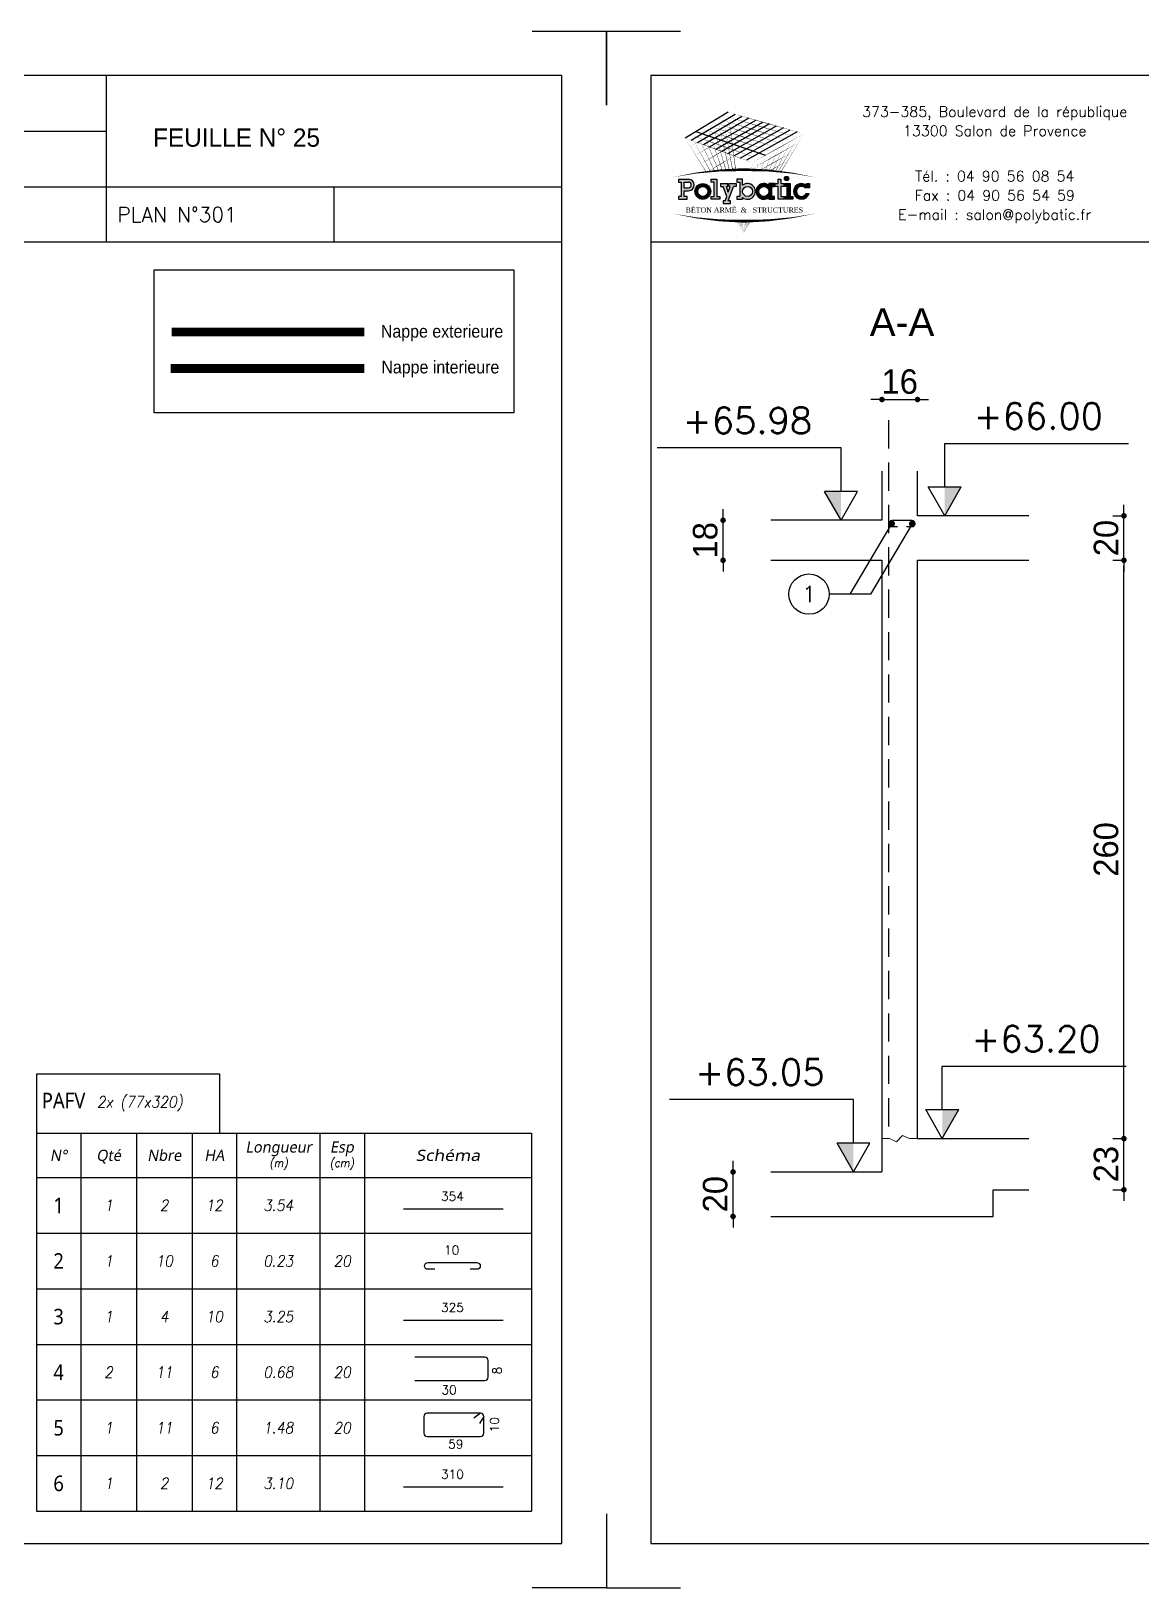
# Model space of a CAD drawing. Header units: metres. Extents: x -5618 to 118954, y -306 to 4637.
# Drawn here: x 17886 to 18385, y 894 to 1594 of the extents above; entities that cross this region are included whole.
import ezdxf
from ezdxf.enums import TextEntityAlignment as Align

# ---------------------------------------------------------------- set-up
doc = ezdxf.new("R2010")
doc.units = ezdxf.units.M
doc.linetypes.add('CACHE', pattern=[9.525, 6.35, -3.175])
doc.linetypes.add('CACHEX2', pattern=[19.05, 12.7, -6.35])
for name, color, linetype in [('COTATION', 1, 'Continuous'), ('GO-CARTOUCHE', 7, 'Continuous'), ('GO-FER-HA', 140, 'Continuous'), ('GO-TEXTE', 9, 'Continuous'), ('GO-TEXTE-FER', 3, 'Continuous'), ('K_ENT_M_Building_V.76', 7, 'Continuous'), ('STR_COTATION', 1, 'Continuous'), ('STR_TS', 22, 'Continuous'), ('STR_VOI-POT', 6, 'Continuous')]:
    doc.layers.add(name, color=color, linetype=linetype)
doc.layers.add('Kofragna_forma', color=7, linetype='Continuous', lineweight=70)
doc.styles.add('GrDimensions', font='simplex.shx')
doc.styles.add('POLYBATIC', font='TIMES.TTF')
doc.styles.add('schéma', font='simplex.shx')
doc.styles.add('Tableau', font='romans.shx', dxfattribs={"width": 0.9, "oblique": 10})
doc.styles.add('Tableau2', font='trebuc.TTF', dxfattribs={"width": 0.9, "oblique": 10})
doc.styles.add('TEXTE', font='romans.shx')
doc.styles.add('TEXTEBA', font='ARIAL.TTF')
doc.dimstyles.new('COUPE-20', dxfattribs={"dimscale": 0.5, "dimtxt": 22, "dimasz": 5, "dimexe": 0.05, "dimexo": 0, "dimgap": 5, "dimtad": 1, "dimdec": 0, "dimdsep": 46, "dimtxsty": 'Standard', "dimblk1": 'DOT', "dimblk2": 'DOT', "dimsah": 1, "dimcen": 0, "dimdle": 150, "dimclrd": 1, "dimclre": 1, "dimclrt": 7, "dimadec": 0, "dimazin": 0, "dimtfac": 1, "dimtdec": 0, "dimtix": 1, "dimtmove": 2, "dimatfit": 3, "dimldrblk": 'DOT', "dimfxl": 0, "dimtvp": 1, "dimtolj": 1, "dimtzin": 0, "dimarcsym": 0})

# ---------------------------------------------------------------- blocks, each defined once
blk = doc.blocks.new('Barre libre')
at = {"layer": 'GO-TEXTE-FER'}
for p, q in [((0, 0), (0, -1)), ((0, 0), (8.9, 0)), ((0.8, 0), (0.8, -1)), ((1.8, 0), (1.8, -1)), ((2.8, 0), (2.8, -1)), ((3.6, 0), (3.6, -1)), ((5.1, 0), (5.1, -1)), ((5.9, 0), (5.9, -1)), ((8.9, 0), (8.9, -1)), ((0, -1), (8.9, -1))]:
    blk.add_line(p, q, dxfattribs=at)
at = {"layer": 'GO-TEXTE-FER', "color": 1}
blk.add_line((6.603, -0.563), (8.394, -0.563), dxfattribs=at)
at = {"layer": 'GO-TEXTE-FER', "color": 1, "style": 'Tableau'}
blk.add_attdef('Longueur', text='', height=0.16, dxfattribs=at).set_placement((7.481, -0.336), align=Align.MIDDLE_CENTER)
at = {"layer": 'GO-TEXTE-FER', "style": 'Tableau2', "width": 0.9}
blk.add_attdef('NUMERO', text='', height=0.28, dxfattribs=at).set_placement((0.4, -0.5), align=Align.MIDDLE_CENTER)
at = {"layer": 'GO-TEXTE-FER', "style": 'Tableau', "oblique": 10, "width": 0.9}
for tag, p in [('QUANTITE', (1.3, -0.5)), ('NOMBRE', (2.3, -0.5)), ('NUANCE', (3.2, -0.5)), ('LONGUEUR', (4.35, -0.5)), ('ESPACEMENTS', (5.5, -0.5))]:
    blk.add_attdef(tag, text='', height=0.2, dxfattribs=at).set_placement(p, align=Align.MIDDLE_CENTER)
blk = doc.blocks.new('U')
at = {"layer": 'GO-TEXTE-FER'}
for p, q in [((0, 0), (0, -1)), ((0, 0), (8.9, 0)), ((0.8, 0), (0.8, -1)), ((1.8, 0), (1.8, -1)), ((2.8, 0), (2.8, -1)), ((3.6, 0), (3.6, -1)), ((5.1, 0), (5.1, -1)), ((5.9, 0), (5.9, -1)), ((8.9, 0), (8.9, -1)), ((0, -1), (8.9, -1))]:
    blk.add_line(p, q, dxfattribs=at)
at = {"layer": 'GO-TEXTE-FER', "color": 1}
blk.add_lwpolyline([(6.803, -0.65), (8.063, -0.65, 0.414214), (8.123, -0.59), (8.123, -0.29, 0.414214), (8.063, -0.23), (6.803, -0.23)], format="xyb", dxfattribs=at)
at = {"layer": 'GO-TEXTE-FER', "color": 1, "style": 'Tableau'}
blk.add_attdef('Largeur', text='', height=0.16, rotation=90, dxfattribs=at).set_placement((8.284, -0.472), align=Align.MIDDLE_CENTER)
at = {"layer": 'GO-TEXTE-FER', "style": 'Tableau2', "width": 0.9}
blk.add_attdef('NUMERO', text='', height=0.28, dxfattribs=at).set_placement((0.4, -0.5), align=Align.MIDDLE_CENTER)
at = {"layer": 'GO-TEXTE-FER', "style": 'Tableau', "oblique": 10, "width": 0.9}
for tag, p in [('QUANTITE', (1.3, -0.5)), ('NOMBRE', (2.3, -0.5)), ('NUANCE', (3.2, -0.5)), ('LONGUEUR', (4.35, -0.5)), ('ESPACEMENTS', (5.5, -0.5))]:
    blk.add_attdef(tag, text='', height=0.2, dxfattribs=at).set_placement(p, align=Align.MIDDLE_CENTER)
at = {"layer": 'GO-TEXTE-FER', "color": 1, "style": 'Tableau'}
blk.add_attdef('Longueur', text='', height=0.16, dxfattribs=at).set_placement((7.422, -0.819), align=Align.MIDDLE_CENTER)
blk = doc.blocks.new('Désignation')
at = {"layer": 'GO-TEXTE-FER'}
for p, q in [((0, 0.8), (8.9, 0.8)), ((0, 0.8), (0, 0)), ((0.8, 0.8), (0.8, 0)), ((1.8, 0.8), (1.8, 0)), ((2.8, 0.8), (2.8, 0)), ((3.6, 0.8), (3.6, 0)), ((5.1, 0.8), (5.1, 0)), ((5.9, 0.8), (5.9, 0)), ((8.9, 0.8), (8.9, 0)), ((0, 0), (8.9, 0))]:
    blk.add_line(p, q, dxfattribs=at)
at = {"layer": 'GO-TEXTE-FER', "style": 'Tableau2', "oblique": 10}
for s, p in [('Longueur', (4.356, 0.55)), ('Esp', (5.494, 0.55)), ('N°', (0.4, 0.4)), ('Qté', (1.3, 0.4)), ('Nbre', (2.3, 0.4)), ('HA', (3.2, 0.4))]:
    blk.add_text(s, height=0.2, dxfattribs=at).set_placement(p, align=Align.MIDDLE_CENTER)
at = {"layer": 'GO-TEXTE-FER', "color": 7, "style": 'Tableau', "oblique": 10, "width": 0.9}
for s, p in [('(m)', (4.356, 0.265)), ('(cm)', (5.494, 0.265))]:
    blk.add_text(s, height=0.15, dxfattribs=at).set_placement(p, align=Align.MIDDLE_CENTER)
at = {"layer": 'GO-TEXTE-FER', "style": 'Tableau2', "oblique": 10, "width": 1.2}
blk.add_text('Schéma', height=0.2, dxfattribs=at).set_placement((7.4, 0.4), align=Align.MIDDLE_CENTER)
blk = doc.blocks.new('Cadre')
at = {"layer": 'GO-TEXTE-FER'}
for p, q in [((0, 0), (0, -1)), ((0, 0), (8.9, 0)), ((0.8, 0), (0.8, -1)), ((1.8, 0), (1.8, -1)), ((2.8, 0), (2.8, -1)), ((3.6, 0), (3.6, -1)), ((5.1, 0), (5.1, -1)), ((5.9, 0), (5.9, -1)), ((8.9, 0), (8.9, -1)), ((0, -1), (8.9, -1))]:
    blk.add_line(p, q, dxfattribs=at)
at = {"layer": 'GO-TEXTE-FER', "color": 1}
for p, q in [((7.987, -0.237), (7.868, -0.328)), ((8.047, -0.297), (7.965, -0.422))]:
    blk.add_line(p, q, dxfattribs=at)
blk.add_lwpolyline([(6.967, -0.297), (6.967, -0.597, 0.414214), (7.027, -0.657), (7.987, -0.657, 0.414214), (8.047, -0.597), (8.047, -0.297, 0.414214), (7.987, -0.237), (7.027, -0.237, 0.414214)], format="xyb", close=True, dxfattribs=at)
at = {"layer": 'GO-TEXTE-FER', "color": 1, "style": 'Tableau'}
blk.add_attdef('Largeur', text='', height=0.16, rotation=90, dxfattribs=at).set_placement((8.237, -0.445), align=Align.MIDDLE_CENTER)
at = {"layer": 'GO-TEXTE-FER', "style": 'Tableau2', "width": 0.9}
blk.add_attdef('NUMERO', text='', height=0.28, dxfattribs=at).set_placement((0.4, -0.5), align=Align.MIDDLE_CENTER)
at = {"layer": 'GO-TEXTE-FER', "style": 'Tableau', "oblique": 10, "width": 0.9}
for tag, p in [('QUANTITE', (1.3, -0.5)), ('NOMBRE', (2.3, -0.5)), ('NUANCE', (3.2, -0.5)), ('LONGUEUR', (4.35, -0.5)), ('ESPACEMENTS', (5.5, -0.5))]:
    blk.add_attdef(tag, text='', height=0.2, dxfattribs=at).set_placement(p, align=Align.MIDDLE_CENTER)
at = {"layer": 'GO-TEXTE-FER', "color": 1, "style": 'Tableau'}
blk.add_attdef('Longueur', text='', height=0.16, dxfattribs=at).set_placement((7.542, -0.794), align=Align.MIDDLE_CENTER)
blk = doc.blocks.new('Epingle')
at = {"layer": 'GO-TEXTE-FER'}
for p, q in [((0, 0), (0, -1)), ((0, 0), (8.9, 0)), ((0.8, 0), (0.8, -1)), ((1.8, 0), (1.8, -1)), ((2.8, 0), (2.8, -1)), ((3.6, 0), (3.6, -1)), ((5.1, 0), (5.1, -1)), ((5.9, 0), (5.9, -1)), ((8.9, 0), (8.9, -1)), ((0, -1), (8.9, -1))]:
    blk.add_line(p, q, dxfattribs=at)
at = {"layer": 'GO-TEXTE-FER', "color": 1}
blk.add_lwpolyline([(7.162, -0.65), (7.042, -0.65, -1), (7.042, -0.53), (7.922, -0.53, -1), (7.922, -0.65), (7.802, -0.65)], format="xyb", dxfattribs=at)
at = {"layer": 'GO-TEXTE-FER', "color": 1, "style": 'Tableau'}
blk.add_attdef('Longueur', text='', height=0.16, dxfattribs=at).set_placement((7.469, -0.303), align=Align.MIDDLE_CENTER)
at = {"layer": 'GO-TEXTE-FER', "style": 'Tableau2', "width": 0.9}
blk.add_attdef('NUMERO', text='', height=0.28, dxfattribs=at).set_placement((0.4, -0.5), align=Align.MIDDLE_CENTER)
at = {"layer": 'GO-TEXTE-FER', "style": 'Tableau', "oblique": 10, "width": 0.9}
for tag, p in [('QUANTITE', (1.3, -0.5)), ('NOMBRE', (2.3, -0.5)), ('NUANCE', (3.2, -0.5)), ('LONGUEUR', (4.35, -0.5)), ('ESPACEMENTS', (5.5, -0.5))]:
    blk.add_attdef(tag, text='', height=0.2, dxfattribs=at).set_placement(p, align=Align.MIDDLE_CENTER)
blk = doc.blocks.new('A$C492E529B')
h = blk.add_hatch(color=256)
h.paths.add_polyline_path([(-1.983, 0.1), (-2.083, 0.1), (-2.083, 0.3), (-1.933, 0.3, 1), (-1.933, 0.7), (-2.283, 0.7), (-2.283, 0.6), (-2.183, 0.6), (-2.183, 0.1), (-2.283, 0.1), (-2.283, 0), (-1.983, 0)])
h.paths.add_polyline_path([(-2.083, 0.4), (-2.083, 0.6), (-1.933, 0.6, -1), (-1.933, 0.4)], flags=16)
h = blk.add_hatch(color=256)
h.paths.add_polyline_path([(-1.158, 0.275, 1), (-1.708, 0.275, 1)])
h.paths.add_polyline_path([(-1.608, 0.275, -1), (-1.258, 0.275, -1)], flags=16)
for color, points in [(256, [(-0.938, 0.7), (-1.138, 0.7), (-1.138, 0.6), (-1.038, 0.6), (-1.038, 0.1), (-1.138, 0.1), (-1.138, 0), (-0.838, 0), (-0.838, 0.1), (-0.938, 0.1)]), (256, [(-0.367, 0.45), (-0.268, 0.45), (-0.268, 0.55), (-0.523, 0.55), (-0.523, 0.45), (-0.473, 0.45), (-0.543, 0.253), (-0.612, 0.45), (-0.562, 0.45), (-0.562, 0.55), (-0.818, 0.55), (-0.818, 0.45), (-0.718, 0.45), (-0.595, 0.101), (-0.648, -0.05), (-0.718, -0.05), (-0.718, -0.15), (-0.468, -0.15), (-0.468, -0.05), (-0.543, -0.05)]), (256, [(1.393, 0.55), (1.292, 0.55), (1.292, 0.7), (1.193, 0.7), (1.193, 0.55), (1.093, 0.55), (1.093, 0.45), (1.193, 0.45), (1.193, 0), (1.393, 0), (1.393, 0.1), (1.292, 0.1), (1.292, 0.45), (1.393, 0.45)]), (140, [(1.413, 0.725, 1), (1.563, 0.725, 1)]), (256, [(1.613, 0.55), (1.413, 0.55), (1.413, 0.45), (1.513, 0.45), (1.513, 0.1), (1.413, 0.1), (1.413, 0), (1.712, 0), (1.712, 0.1), (1.613, 0.1)]), (256, [(2.13, 0.4), (2.283, 0.4), (2.283, 0.55), (2.183, 0.55), (2.183, 0.487, 3.359496), (2.272, 0.2), (2.166, 0.2, -3.125802)])]:
    blk.add_hatch(color=color).paths.add_polyline_path(points)
h = blk.add_hatch(color=256)
h.paths.add_polyline_path([(-0.047, 0.487), (-0.047, 0.7), (-0.248, 0.7), (-0.248, 0.6), (-0.147, 0.6), (-0.147, 0.1), (-0.248, 0.1), (-0.248, 0), (-0.047, 0), (-0.047, 0.063, 2.12132)])
h.paths.add_polyline_path([(-0.047, 0.275, -1), (0.303, 0.275, -1)], flags=16)
h = blk.add_hatch(color=256)
h.paths.add_polyline_path([(1.073, 0.1), (0.973, 0.1), (0.973, 0.45), (1.073, 0.45), (1.073, 0.55), (0.873, 0.55), (0.873, 0.487, 2.12132), (0.873, 0.063), (0.873, 0), (1.073, 0)])
h.paths.add_polyline_path([(0.523, 0.275, -1), (0.873, 0.275, -1)], flags=16)
for p, q in [((0.873, 0.55), (0.873, 0.487)), ((1.073, 0.55), (0.873, 0.55)), ((1.073, 0.45), (1.073, 0.55)), ((-0.595, 0.101), (-0.718, 0.45)), ((-0.648, -0.05), (-0.595, 0.101)), ((-0.543, 0.253), (-0.612, 0.45)), ((-0.543, -0.05), (-0.367, 0.45)), ((-0.543, 0.253), (-0.473, 0.45)), ((0.873, 0.063), (0.873, 0)), ((0.973, 0.1), (0.973, 0.45)), ((0.973, 0.45), (1.073, 0.45)), ((1.073, 0.1), (0.973, 0.1)), ((1.073, 0), (1.073, 0.1)), ((2.166, 0.2), (2.272, 0.2)), ((0.873, 0), (1.073, 0))]:
    blk.add_line(p, q)
for points in [[(-2.283, 0.7), (-1.933, 0.7)], [(-2.283, 0.7), (-2.283, 0.6), (-2.183, 0.6), (-2.183, 0.1), (-2.283, 0.1), (-2.283, 0), (-1.983, 0), (-1.983, 0.1), (-2.083, 0.1), (-2.083, 0.3), (-1.933, 0.3)], [(-2.083, 0.4), (-2.083, 0.6), (-1.933, 0.6)], [(-1.138, 0.7), (-0.938, 0.7), (-0.938, 0.1), (-0.838, 0.1), (-0.838, 0), (-1.138, 0), (-1.138, 0.1), (-1.038, 0.1), (-1.038, 0.6), (-1.138, 0.6), (-1.138, 0.7)], [(-0.818, 0.55), (-0.562, 0.55)], [(-0.818, 0.55), (-0.818, 0.45), (-0.718, 0.45)], [(-0.612, 0.45), (-0.562, 0.45), (-0.562, 0.55)], [(-0.523, 0.55), (-0.268, 0.55), (-0.268, 0.45), (-0.367, 0.45)], [(-0.473, 0.45), (-0.523, 0.45), (-0.523, 0.55)], [(-0.248, 0.7), (-0.248, 0.6), (-0.147, 0.6), (-0.147, 0.1), (-0.248, 0.1), (-0.248, 0), (-0.047, 0), (-0.047, 0.063)], [(-0.047, 0.487), (-0.047, 0.7), (-0.248, 0.7)], [(1.093, 0.55), (1.193, 0.55), (1.193, 0.7), (1.292, 0.7), (1.292, 0.55), (1.393, 0.55), (1.393, 0.45), (1.292, 0.45), (1.292, 0.1), (1.393, 0.1), (1.393, 0), (1.193, 0), (1.193, 0.45), (1.093, 0.45)], [(1.093, 0.45), (1.093, 0.55)], [(1.413, 0.45), (1.413, 0.55), (1.613, 0.55), (1.613, 0.1), (1.712, 0.1), (1.712, 0), (1.413, 0), (1.413, 0.1), (1.513, 0.1), (1.513, 0.45), (1.413, 0.45)], [(2.183, 0.487), (2.183, 0.55), (2.283, 0.55), (2.283, 0.4), (2.13, 0.4)], [(-2.083, 0.4), (-1.933, 0.4)], [(-0.648, -0.05), (-0.718, -0.05), (-0.718, -0.15), (-0.468, -0.15), (-0.468, -0.05), (-0.543, -0.05)]]:
    blk.add_lwpolyline(points)
for centre, radius in [((-1.433, 0.275), 0.275), ((-1.433, 0.275), 0.175), ((0.128, 0.275), 0.175), ((0.698, 0.275), 0.175)]:
    blk.add_circle(centre, radius)
at = {"color": 140}
blk.add_circle((1.488, 0.725), 0.075, dxfattribs=at)
for centre, radius, start, end in [((-1.933, 0.5), 0.2, 270, 90), ((-1.933, 0.5), 0.1, 270, 90), ((0.128, 0.275), 0.275, 230.4788, 129.5212), ((0.698, 0.275), 0.275, 50.4788, 309.5212), ((2.008, 0.275), 0.275, 50.4788, 344.1734), ((2.008, 0.275), 0.175, 45.5847, 334.6231)]:
    blk.add_arc(centre, radius, start, end)
blk = doc.blocks.new('POLYBATIC')
at = {"color": 140}
for p, q in [((-0.43, 3.281), (-1.602, 2.578)), ((-1.435, 2.518), (-0.241, 3.228)), ((-1.268, 2.457), (-0.053, 3.175)), ((0.135, 3.121), (-1.101, 2.397)), ((-0.934, 2.337), (0.323, 3.068)), ((-0.767, 2.276), (0.511, 3.015)), ((-1.309, 2.754), (0.586, 2.109)), ((0.7, 2.962), (-0.6, 2.216)), ((-0.433, 2.156), (0.888, 2.908)), ((1.076, 2.855), (-0.266, 2.095)), ((-0.099, 2.035), (1.264, 2.802)), ((1.452, 2.749), (0.067, 1.974))]:
    blk.add_line(p, q, dxfattribs=at)
for points in [[(-1.016, 2.93, 0.0156, 0, 0), (-0.43, 3.281, 0, 0, 0)], [(-0.391, 2.983, 0, 0.0156, 0), (-0.923, 2.663, 0, 0, 0)], [(0.122, 2.71, 0.0156, 0, 0), (-0.869, 3.018, 0, 0, 0)], [(-0.491, 1.706, 0.0136, 0, 0), (-0.869, 3.018, 0, 0, 0)], [(-0.838, 2.873, 0.0156, 0, 0), (-0.241, 3.228, 0, 0, 0)], [(0.283, 2.803, 0.0156, 0, 0), (-0.723, 3.105, 0, 0, 0)], [(-0.398, 1.71, 0.014, 0, 0), (-0.723, 3.105, 0, 0, 0)], [(-0.661, 2.816, 0.0156, 0, 0), (-0.053, 3.175, 0, 0, 0)], [(0.444, 2.896, 0.0156, 0, 0), (-0.576, 3.193, 0, 0, 0)], [(-0.309, 1.714, 0.0145, 0, 0), (-0.576, 3.193, 0, 0, 0)], [(-0.483, 2.759, 0.0156, 0, 0), (0.135, 3.121, 0, 0, 0)], [(0.605, 2.988, 0.0156, 0, 0), (-0.43, 3.281, 0, 0, 0)], [(-0.225, 1.716, 0.0149, 0, 0), (-0.43, 3.281, 0, 0, 0)], [(-0.305, 2.702, 0.0156, 0, 0), (0.323, 3.068, 0, 0, 0)], [(-0.128, 2.646, 0.0156, 0, 0), (0.511, 3.015, 0, 0, 0)], [(1.641, 2.695, 0, 0.0156, 0), (0.605, 2.988, 0, 0, 0)], [(-1.602, 2.578, 0, 0.0156, 0), (-1.016, 2.93, 0, 0, 0)], [(-0.684, 2.246, 0.0156, 0, 0), (-1.602, 2.578, 0, 0, 0)], [(-1.031, 1.66, 0.0111, 0, 0), (-1.602, 2.578, 0, 0, 0)], [(-1.456, 2.344, 0, 0.0156, 0), (-0.923, 2.663, 0, 0, 0)], [(-0.522, 2.339, 0.0156, 0, 0), (-1.455, 2.666, 0, 0, 0)], [(-0.913, 1.673, 0.0116, 0, 0), (-1.455, 2.666, 0, 0, 0)], [(-1.435, 2.518, 0, 0.0156, 0), (-0.838, 2.873, 0, 0, 0)], [(-0.361, 2.432, 0.0156, 0, 0), (-1.309, 2.754, 0, 0, 0)], [(-0.8, 1.684, 0.0121, 0, 0), (-1.309, 2.754, 0, 0, 0)], [(-1.268, 2.457, 0, 0.0156, 0), (-0.661, 2.816, 0, 0, 0)], [(-0.2, 2.524, 0.0156, 0, 0), (-1.162, 2.842, 0, 0, 0)], [(-0.692, 1.693, 0.0126, 0, 0), (-1.162, 2.842, 0, 0, 0)], [(-1.101, 2.397, 0, 0.0156, 0), (-0.483, 2.759, 0, 0, 0)], [(-0.039, 2.617, 0.0156, 0, 0), (-1.016, 2.93, 0, 0, 0)], [(-0.589, 1.7, 0.0131, 0, 0), (-1.016, 2.93, 0, 0, 0)], [(-0.934, 2.337, 0, 0.0156, 0), (-0.305, 2.702, 0, 0, 0)], [(-0.352, 2.685, 0, 0.0156, 0), (-0.831, 2.397, 0, 0, 0)], [(-0.767, 2.276, 0, 0.0156, 0), (-0.128, 2.646, 0, 0, 0)], [(-0.6, 2.216, 0, 0.0156, 0), (0.05, 2.589, 0, 0, 0)], [(0.937, 2.305, 0, 0.0156, 0), (-0.039, 2.617, 0, 0, 0)], [(0.05, 2.589, 0.0156, 0, 0), (0.7, 2.962, 0, 0, 0)], [(1.113, 2.402, 0, 0.0156, 0), (0.122, 2.71, 0, 0, 0)], [(0.227, 2.532, 0.0156, 0, 0), (0.888, 2.908, 0, 0, 0)], [(1.289, 2.5, 0, 0.0156, 0), (0.283, 2.803, 0, 0, 0)], [(0.405, 2.475, 0.0156, 0, 0), (1.076, 2.855, 0, 0, 0)], [(1.465, 2.598, 0, 0.0156, 0), (0.444, 2.896, 0, 0, 0)], [(0.582, 2.418, 0.0156, 0, 0), (1.264, 2.802, 0, 0, 0)], [(0.76, 2.362, 0.0156, 0, 0), (1.452, 2.749, 0, 0, 0)], [(0.937, 2.305, 0.0156, 0, 0), (1.641, 2.695, 0, 0, 0)], [(0.942, 1.67, 0.0112, 0, 0), (1.465, 2.598, 0, 0, 0)], [(1.012, 1.663, 0.012, 0, 0), (1.641, 2.695, 0, 0, 0)], [(-1.31, 2.109, 0, 0.0156, 0), (-0.831, 2.397, 0, 0, 0)], [(-1.165, 1.875, 0, 0.0156, 0), (-0.739, 2.131, 0, 0, 0)], [(-0.312, 2.386, 0, 0.0156, 0), (-0.739, 2.131, 0, 0, 0)], [(0.234, 1.914, 0, 0.0156, 0), (-0.684, 2.246, 0, 0, 0)], [(0.41, 2.012, 0, 0.0156, 0), (-0.522, 2.339, 0, 0, 0)], [(-0.433, 2.156, 0, 0.0156, 0), (0.227, 2.532, 0, 0, 0)], [(0.586, 2.109, 0, 0.0156, 0), (-0.361, 2.432, 0, 0, 0)], [(-0.266, 2.095, 0, 0.0156, 0), (0.405, 2.475, 0, 0, 0)], [(0.762, 2.207, 0, 0.0156, 0), (-0.2, 2.524, 0, 0, 0)], [(-0.099, 2.035, 0, 0.0156, 0), (0.582, 2.418, 0, 0, 0)], [(0.067, 1.974, 0, 0.0156, 0), (0.76, 2.362, 0, 0, 0)], [(0.234, 1.914, 0, 0.0156, 0), (0.937, 2.305, 0, 0, 0)], [(0.587, 1.7, 0.00718, 0, 0), (0.762, 2.207, 0, 0, 0)], [(0.689, 1.693, 0.0083, 0, 0), (0.937, 2.305, 0, 0, 0)], [(0.765, 1.884, 0.0156, 0, 0), (1.342, 2.205, 0, 0, 0)], [(0.781, 1.685, 0.00933, 0, 0), (1.113, 2.402, 0, 0, 0)], [(0.852, 2.095, 0.0156, 0, 0), (1.491, 2.45, 0, 0, 0)], [(0.865, 1.678, 0.0103, 0, 0), (1.289, 2.5, 0, 0, 0)], [(-1.953, 1.508, 0, 0.0781, -0.053843), (0, 1.719, 0, 0, 0)], [(-1.019, 1.641, 0, 0.0156, 0), (-0.646, 1.864, 0, 0, 0)], [(-0.273, 2.088, 0, 0.0156, 0), (-0.646, 1.864, 0, 0, 0)], [(-0.234, 1.79, 0, 0.00638, 0), (-0.365, 1.711, 0, 0.00638, 0)], [(1.953, 1.508, 0, 0.0781, 0.053843), (0, 1.719, 0, 0, 0)], [(0.213, 1.74, 0, 0.0156, 0), (0.852, 2.095, 0, 0, 0)], [(0.21, 1.716, 0.00323, 0, 0), (0.234, 1.914, 0, 0, 0)], [(0.349, 1.712, 0.00465, 0, 0), (0.41, 2.012, 0, 0, 0)], [(0.447, 1.708, 0.00693, 0.0156, 0), (0.767, 1.886, 0, 0, 0)], [(0.474, 1.706, 0.00597, 0, 0), (0.586, 2.109, 0, 0, 0)], [(0.68, 1.675, 0.0156, 0, 0), (1.193, 1.96, 0, 0, 0)], [(0.96, 1.668, 0.00293, 0, 0), (1.044, 1.715, 0, 0, 0)], [(-1.953, 0.523, 0, 0.0781, 0.053843), (0, 0.312, 0, 0, 0)], [(1.953, 0.523, 0, 0.0781, -0.053843), (0, 0.312, 0, 0, 0)], [(0, 0, 0, 0.00381, 0), (-0.195, 0.315, 0, 0.00381, 0)], [(0, 0, 0, 0.00368, 0), (-0.171, 0.314, 0, 0.00368, 0)], [(0, 0, 0, 0.00356, 0), (-0.149, 0.314, 0, 0.00356, 0)], [(0, 0, 0, 0.00345, 0), (-0.128, 0.313, 0, 0.00345, 0)], [(0, 0, 0, 0.00334, 0), (-0.109, 0.313, 0, 0.00334, 0)], [(0, 0, 0, 0.00324, 0), (-0.09, 0.313, 0, 0.00324, 0)], [(0, 0, 0, 0.00315, 0), (-0.073, 0.313, 0, 0.00315, 0)], [(0, 0, 0, 0.00306, 0), (-0.056, 0.313, 0, 0.00306, 0)], [(0, 0, 0, 0.00306, 0), (-0.056, 0.313, 0, 0.00306, 0)], [(0, 0, 0, 0.00298, 0), (-0.041, 0.313, 0, 0.00298, 0)], [(0, 0, 0, 0.0051, 0), (0.038, 0.313, 0, 0.0051, 0)], [(0, 0, 0, 0.00425, 0), (0.127, 0.313, 0, 0.00425, 0)], [(0, 0, 0, 0.00408, 0), (0.145, 0.314, 0, 0.00408, 0)], [(0, 0, 0, 0.00392, 0), (0.162, 0.314, 0, 0.00392, 0)], [(0, 0, 0, 0.00378, 0), (0.177, 0.314, 0, 0.00378, 0)], [(0, 0, 0, 0.00365, 0), (0.191, 0.315, 0, 0.00365, 0)], [(0, 0, 0, 0.00486, 0), (0.064, 0.313, 0, 0.00486, 0)], [(0, 0, 0, 0.00464, 0), (0.087, 0.313, 0, 0.00464, 0)], [(0, 0, 0, 0.00443, 0), (0.108, 0.313, 0, 0.00443, 0)]]:
    blk.add_lwpolyline(points, format="xyseb", dxfattribs=at)
at = {"color": 5, "xscale": 0.78125, "yscale": 0.78125, "zscale": 0.78125}
blk.add_blockref('A$C492E529B', (0, 0.91), dxfattribs=at)
at = {"lineweight": 60, "style": 'POLYBATIC'}
for s, p in [('BÉTON ARMÉ', (-1.587, 0.547)), ('STRUCTURES', (0.24, 0.547))]:
    blk.add_text(s, height=0.1406, dxfattribs=at).set_placement(p)
at = {"color": 140, "style": 'POLYBATIC'}
blk.add_text('&', height=0.141, dxfattribs=at).set_placement((0, 0.547), align=Align.CENTER)
blk = doc.blocks.new('_DOT')
at = {"color": 0, "linetype": 'ByBlock'}
blk.add_line((-0.5, 0), (-1, 0), dxfattribs=at)
at = {"color": 0, "linetype": 'ByBlock', "const_width": 0.5}
blk.add_lwpolyline([(-0.25, 0, 1), (0.25, 0, 1)], format="xyb", close=True, dxfattribs=at)
blk = doc.blocks.new('*D840')
at = {"layer": 'COTATION', "color": 1, "lineweight": -2, "ltscale": 4.5}
for p, q in [((18377.09, 1098.29), (18377.09, 1100.79)), ((18372.09, 1095.79), (18377.11, 1095.79)), ((18377.09, 1072.79), (18377.09, 1095.79)), ((18372.09, 1072.79), (18377.11, 1072.79)), ((18377.09, 1070.29), (18377.09, 1067.79))]:
    blk.add_line(p, q, dxfattribs=at)
at = {"layer": 'DEFPOINTS', "color": 0, "lineweight": -3, "ltscale": 4.5}
for p in [(18334.31, 1095.79), (18377.09, 1095.79), (18334.31, 1072.79)]:
    blk.add_point(p, dxfattribs=at)
at = {"layer": 'COTATION', "color": 1, "lineweight": -2, "ltscale": 4.5, "xscale": 2.5, "yscale": 2.5, "zscale": 2.5}
for p, rotation in [((18377.09, 1095.79), 270), ((18377.09, 1072.79), 90)]:
    blk.add_blockref('_DOT', p, dxfattribs=dict(at, rotation=rotation))
at = {"layer": 'COTATION', "color": 7, "lineweight": -3, "ltscale": 4.5, "insert": (18369.09, 1084.29), "char_height": 11, "attachment_point": 5, "rotation": 90}
blk.add_mtext('\\A1;23', dxfattribs=at)
blk = doc.blocks.new('*D841')
at = {"layer": 'COTATION', "color": 1, "lineweight": -2, "ltscale": 4.5}
for p, q in [((18372.09, 1355.79), (18377.11, 1355.79)), ((18377.09, 1098.29), (18377.09, 1353.29)), ((18372.09, 1095.79), (18377.11, 1095.79))]:
    blk.add_line(p, q, dxfattribs=at)
at = {"layer": 'DEFPOINTS', "color": 0, "lineweight": -3, "ltscale": 4.5}
for p in [(18334.31, 1355.79), (18377.09, 1355.79), (18334.31, 1095.79)]:
    blk.add_point(p, dxfattribs=at)
at = {"layer": 'COTATION', "color": 1, "lineweight": -2, "ltscale": 4.5, "xscale": 2.5, "yscale": 2.5, "zscale": 2.5}
for p, rotation in [((18377.09, 1355.79), 90), ((18377.09, 1095.79), 270)]:
    blk.add_blockref('_DOT', p, dxfattribs=dict(at, rotation=rotation))
at = {"layer": 'COTATION', "color": 7, "lineweight": -3, "ltscale": 4.5, "insert": (18369.09, 1225.79), "char_height": 11, "attachment_point": 5, "rotation": 90}
blk.add_mtext('\\A1;260', dxfattribs=at)
blk = doc.blocks.new('*D842')
at = {"layer": 'COTATION', "color": 1, "lineweight": -2, "ltscale": 4.5}
for p, q in [((18377.09, 1378.29), (18377.09, 1380.79)), ((18372.09, 1375.79), (18377.11, 1375.79)), ((18377.09, 1355.79), (18377.09, 1375.79)), ((18372.09, 1355.79), (18377.11, 1355.79)), ((18377.09, 1353.29), (18377.09, 1350.79))]:
    blk.add_line(p, q, dxfattribs=at)
at = {"layer": 'DEFPOINTS', "color": 0, "lineweight": -3, "ltscale": 4.5}
for p in [(18334.31, 1375.79), (18377.09, 1375.79), (18334.31, 1355.79)]:
    blk.add_point(p, dxfattribs=at)
at = {"layer": 'COTATION', "color": 1, "lineweight": -2, "ltscale": 4.5, "xscale": 2.5, "yscale": 2.5, "zscale": 2.5}
for p, rotation in [((18377.09, 1375.79), 270), ((18377.09, 1355.79), 90)]:
    blk.add_blockref('_DOT', p, dxfattribs=dict(at, rotation=rotation))
at = {"layer": 'COTATION', "color": 7, "lineweight": -3, "ltscale": 4.5, "insert": (18369.09, 1365.79), "char_height": 11, "attachment_point": 5, "rotation": 90}
blk.add_mtext('\\A1;20', dxfattribs=at)
blk = doc.blocks.new('*D843')
at = {"layer": 'DEFPOINTS', "color": 0, "lineweight": -3, "ltscale": 4.5}
for p in [(18284.31, 1428.07), (18268.31, 1395.79, 187.69), (18284.31, 1395.79, 187.69)]:
    blk.add_point(p, dxfattribs=at)
at = {"layer": 'STR_COTATION', "color": 1, "lineweight": -2, "ltscale": 4.5}
for p, q in [((18265.81, 1428.07), (18263.31, 1428.07)), ((18268.31, 1428.08), (18268.31, 1428.09)), ((18268.31, 1428.07), (18284.31, 1428.07)), ((18284.31, 1428.08), (18284.31, 1428.09)), ((18286.81, 1428.07), (18289.31, 1428.07))]:
    blk.add_line(p, q, dxfattribs=at)
at = {"layer": 'STR_COTATION', "color": 1, "lineweight": -2, "ltscale": 4.5, "xscale": 2.5, "yscale": 2.5, "zscale": 2.5}
blk.add_blockref('_DOT', (18268.31, 1428.07), dxfattribs=at)
at = {"layer": 'STR_COTATION', "color": 1, "lineweight": -2, "ltscale": 4.5, "xscale": 2.5, "yscale": 2.5, "zscale": 2.5, "rotation": 180}
blk.add_blockref('_DOT', (18284.31, 1428.07), dxfattribs=at)
at = {"layer": 'STR_COTATION', "color": 7, "lineweight": -3, "ltscale": 4.5, "insert": (18276.31, 1436.07), "char_height": 11, "attachment_point": 5}
blk.add_mtext('\\A1;16', dxfattribs=at)
blk = doc.blocks.new('*D844')
at = {"layer": 'DEFPOINTS', "color": 0, "lineweight": -3, "ltscale": 4.5}
for p in [(18201.4, 1080.79), (18218.31, 1080.79, 187.69), (18220.28, 1060.79, 187.69)]:
    blk.add_point(p, dxfattribs=at)
at = {"layer": 'STR_COTATION', "color": 1, "lineweight": -2, "ltscale": 4.5}
for p, q in [((18201.4, 1083.29), (18201.4, 1085.79)), ((18201.39, 1080.79), (18201.38, 1080.79)), ((18201.4, 1060.79), (18201.4, 1080.79)), ((18201.39, 1060.79), (18201.38, 1060.79)), ((18201.4, 1058.29), (18201.4, 1055.79))]:
    blk.add_line(p, q, dxfattribs=at)
at = {"layer": 'STR_COTATION', "color": 1, "lineweight": -2, "ltscale": 4.5, "xscale": 2.5, "yscale": 2.5, "zscale": 2.5}
for p, rotation in [((18201.4, 1080.79), 270), ((18201.4, 1060.79), 90)]:
    blk.add_blockref('_DOT', p, dxfattribs=dict(at, rotation=rotation))
at = {"layer": 'STR_COTATION', "color": 7, "lineweight": -3, "ltscale": 4.5, "insert": (18193.4, 1070.79), "char_height": 11, "attachment_point": 5, "rotation": 90}
blk.add_mtext('\\A1;20', dxfattribs=at)
blk = doc.blocks.new('*D839')
at = {"layer": 'DEFPOINTS', "color": 0, "lineweight": -3, "ltscale": 4.5}
for p in [(18196.91, 1373.79), (18218.31, 1373.79, 281.53), (18218.31, 1355.79, 281.53)]:
    blk.add_point(p, dxfattribs=at)
at = {"layer": 'STR_COTATION', "color": 1, "lineweight": -2, "ltscale": 4.5}
for p, q in [((18196.89, 1373.79), (18196.89, 1373.79)), ((18196.91, 1376.29), (18196.91, 1378.79)), ((18196.91, 1355.79), (18196.91, 1373.79)), ((18196.89, 1355.79), (18196.89, 1355.79)), ((18196.91, 1353.29), (18196.91, 1350.79))]:
    blk.add_line(p, q, dxfattribs=at)
at = {"layer": 'STR_COTATION', "color": 1, "lineweight": -2, "ltscale": 4.5, "xscale": 2.5, "yscale": 2.5, "zscale": 2.5}
for p, rotation in [((18196.91, 1373.79), 270), ((18196.91, 1355.79), 90)]:
    blk.add_blockref('_DOT', p, dxfattribs=dict(at, rotation=rotation))
at = {"layer": 'STR_COTATION', "color": 7, "lineweight": -3, "ltscale": 4.5, "insert": (18188.91, 1364.79), "char_height": 11, "attachment_point": 5, "rotation": 90}
blk.add_mtext('\\A1;18', dxfattribs=at)

msp = doc.modelspace()

# ---------------------------------------------------------------- linework, layer by layer
for p, q in [((17919.64, 1573.74), (17919.64, 1498.77)), ((17756.67, 1548.71), (17919.64, 1548.71)), ((17756.67, 1523.72), (17919.64, 1523.72)), ((17919.64, 1523.74), (18124.5, 1523.74)), ((18021.98, 1523.74), (18021.98, 1498.77))]:
    msp.add_line(p, q)
at = {"color": 7, "linetype": 'Continuous', "lineweight": -3}
for p, q in [((18257.32, 1386.79, 281.53), (18242.57, 1386.79, 281.53)), ((18249.95, 1373.79, 281.53), (18242.57, 1386.79, 281.53)), ((18257.32, 1386.79, 281.53), (18242.57, 1386.79, 281.53)), ((18249.95, 1373.79, 281.53), (18242.57, 1386.79, 281.53)), ((18249.95, 1373.79, 281.53), (18257.32, 1386.79, 281.53)), ((18249.95, 1373.79, 281.53), (18257.32, 1386.79, 281.53)), ((18289.14, 1388.79, 187.69), (18303.89, 1388.79, 187.69)), ((18296.52, 1375.79, 187.69), (18289.14, 1388.79, 187.69)), ((18289.14, 1388.79, 187.69), (18303.89, 1388.79, 187.69)), ((18296.52, 1375.79, 187.69), (18289.14, 1388.79, 187.69)), ((18296.52, 1375.79, 187.69), (18303.89, 1388.79, 187.69)), ((18296.52, 1375.79, 187.69), (18303.89, 1388.79, 187.69)), ((18288.08, 1108.79, 187.69), (18302.83, 1108.79, 187.69)), ((18295.46, 1095.79, 187.69), (18288.08, 1108.79, 187.69)), ((18288.08, 1108.79, 187.69), (18302.83, 1108.79, 187.69)), ((18295.46, 1095.79, 187.69), (18288.08, 1108.79, 187.69)), ((18295.46, 1095.79, 187.69), (18302.83, 1108.79, 187.69)), ((18295.46, 1095.79, 187.69), (18302.83, 1108.79, 187.69)), ((18262.89, 1093.79, 187.69), (18248.14, 1093.79, 187.69)), ((18255.52, 1080.79, 187.69), (18248.14, 1093.79, 187.69)), ((18262.89, 1093.79, 187.69), (18248.14, 1093.79, 187.69)), ((18255.52, 1080.79, 187.69), (18248.14, 1093.79, 187.69)), ((18255.52, 1080.79, 187.69), (18262.89, 1093.79, 187.69)), ((18255.52, 1080.79, 187.69), (18262.89, 1093.79, 187.69))]:
    msp.add_line(p, q, dxfattribs=at)
for points in [[(18111.16, 1593.71), (18144.49, 1593.71), (18144.49, 1560.38)], [(18144.49, 1560.38), (18144.49, 1593.71), (18177.82, 1593.71)], [(18124.5, 1498.77), (17174.59, 1498.77)], [(19114.4, 1498.77), (18164.49, 1498.77)], [(18144.49, 927.11), (18144.49, 893.78), (18111.16, 893.78)], [(18144.49, 927.11), (18144.49, 893.78), (18177.82, 893.78)]]:
    msp.add_lwpolyline(points)
for points in [[(17174.59, 1573.71), (17174.59, 913.78), (18124.5, 913.78), (18124.5, 1573.71)], [(18164.49, 1573.71), (18164.49, 913.78), (19114.4, 913.78), (19114.4, 1573.71)]]:
    msp.add_lwpolyline(points, close=True)
at = {"lineweight": 18, "elevation": 187.69}
msp.add_lwpolyline([(18268.31, 1095.79), (18271.78, 1095.79), (18274.8, 1094.36), (18277.55, 1097.13), (18280.71, 1095.79), (18284.31, 1095.79)], dxfattribs=at)
at = {"color": 7, "linetype": 'Continuous', "lineweight": -3}
for points in [[(18242.57, 1386.79, 281.53), (18249.95, 1373.79, 281.53), (18249.95, 1386.76, 281.53)], [(18242.57, 1386.79, 281.53), (18249.95, 1373.79, 281.53), (18249.95, 1386.76, 281.53)], [(18303.89, 1388.79, 187.69), (18296.52, 1375.79, 187.69), (18296.52, 1388.76, 187.69)], [(18303.89, 1388.79, 187.69), (18296.52, 1375.79, 187.69), (18296.52, 1388.76, 187.69)], [(18302.83, 1108.79, 187.69), (18295.46, 1095.79, 187.69), (18295.46, 1108.75, 187.69)], [(18302.83, 1108.79, 187.69), (18295.46, 1095.79, 187.69), (18295.46, 1108.75, 187.69)], [(18248.14, 1093.79, 187.69), (18255.52, 1080.79, 187.69), (18255.52, 1093.75, 187.69)], [(18248.14, 1093.79, 187.69), (18255.52, 1080.79, 187.69), (18255.52, 1093.75, 187.69)]]:
    msp.add_solid(points, dxfattribs=at)
at = {"layer": 'GO-FER-HA', "elevation": 93.84}
for points in [[(18281.94, 1372.22), (18263.16, 1340.59), (18244.57, 1340.59)], [(18272.61, 1372.22), (18253.83, 1340.59), (18244.57, 1340.59)]]:
    msp.add_lwpolyline(points, dxfattribs=at)
at = {"layer": 'GO-FER-HA'}
msp.add_circle((18235.52, 1340.59, 93.84), 9.06, dxfattribs=at)
at = {"layer": 'GO-TEXTE-FER'}
msp.add_lwpolyline([(17888.22, 1098.25), (17970.72, 1098.25), (17970.72, 1124.68), (17888.22, 1124.68)], close=True, dxfattribs=at)
at = {"layer": 'K_ENT_M_Building_V.76', "color": 30, "linetype": 'Continuous', "lineweight": -3}
for p, q in [((18296.52, 1388.79, 187.69), (18296.52, 1408.29, 187.69)), ((18296.52, 1408.29, 187.69), (18303.02, 1408.29, 187.69)), ((18296.52, 1388.79, 187.69), (18296.52, 1408.29, 187.69)), ((18296.52, 1408.29, 187.69), (18303.02, 1408.29, 187.69)), ((18303.02, 1408.29, 187.69), (18379.16, 1408.29, 187.69)), ((18303.02, 1408.29, 187.69), (18379.16, 1408.29, 187.69)), ((18243.45, 1406.29, 281.53), (18167.31, 1406.29, 281.53)), ((18243.45, 1406.29, 281.53), (18167.31, 1406.29, 281.53)), ((18249.95, 1406.29, 281.53), (18243.45, 1406.29, 281.53)), ((18249.95, 1406.29, 281.53), (18243.45, 1406.29, 281.53)), ((18249.95, 1386.79, 281.53), (18249.95, 1406.29, 281.53)), ((18249.95, 1386.79, 281.53), (18249.95, 1406.29, 281.53)), ((18295.46, 1108.79, 187.69), (18295.46, 1128.29, 187.69)), ((18295.46, 1128.29, 187.69), (18301.96, 1128.29, 187.69)), ((18295.46, 1108.79, 187.69), (18295.46, 1128.29, 187.69)), ((18295.46, 1128.29, 187.69), (18301.96, 1128.29, 187.69)), ((18301.96, 1128.29, 187.69), (18378.1, 1128.29, 187.69)), ((18301.96, 1128.29, 187.69), (18378.1, 1128.29, 187.69)), ((18249.02, 1113.29, 187.69), (18172.88, 1113.29, 187.69)), ((18249.02, 1113.29, 187.69), (18172.88, 1113.29, 187.69)), ((18255.52, 1113.29, 187.69), (18249.02, 1113.29, 187.69)), ((18255.52, 1113.29, 187.69), (18249.02, 1113.29, 187.69)), ((18255.52, 1093.79, 187.69), (18255.52, 1113.29, 187.69)), ((18255.52, 1093.79, 187.69), (18255.52, 1113.29, 187.69))]:
    msp.add_line(p, q, dxfattribs=at)
at = {"layer": 'Kofragna_forma', "color": 4, "lineweight": -3}
for p, q in [((18268.31, 1395.79, 187.69), (18268.31, 1373.79, 187.69)), ((18284.31, 1375.79, 187.69), (18284.31, 1395.79, 187.69)), ((18268.31, 1373.79, 281.53), (18218.31, 1373.79, 281.53)), ((18334.31, 1375.79, 187.69), (18284.31, 1375.79, 187.69)), ((18218.31, 1355.79, 281.53), (18268.31, 1355.79, 281.53)), ((18268.31, 1355.79, 187.69), (18268.31, 1080.79, 187.69)), ((18284.31, 1095.79, 187.69), (18284.31, 1355.79, 187.69)), ((18284.31, 1355.79, 187.69), (18334.31, 1355.79, 187.69)), ((18284.31, 1095.79, 187.69), (18334.31, 1095.79, 187.69)), ((18218.31, 1080.79, 187.69), (18268.31, 1080.79, 187.69)), ((18318.31, 1072.79, 187.69), (18334.31, 1072.79, 187.69)), ((18318.31, 1060.79, 187.69), (18318.31, 1072.79, 187.69)), ((18218.31, 1060.79, 187.69), (18318.31, 1060.79, 187.69))]:
    msp.add_line(p, q, dxfattribs=at)
at = {"layer": 'STR_TS', "color": 7}
msp.add_lwpolyline([(17941.23, 1486.45), (18102.78, 1486.45), (18102.78, 1422.16), (17941.23, 1422.16)], close=True, dxfattribs=at)
at = {"layer": 'STR_TS', "linetype": 'CACHE', "ltscale": 2, "const_width": 4}
msp.add_lwpolyline([(18035.65, 1458.45), (17949.1, 1458.45)], dxfattribs=at)
at = {"layer": 'STR_TS', "const_width": 4}
msp.add_lwpolyline([(18035.65, 1442), (17948.54, 1442)], dxfattribs=at)
at = {"layer": 'STR_VOI-POT', "color": 1, "linetype": 'CACHEX2', "elevation": 187.69}
msp.add_lwpolyline([(18271.32, 1418.79), (18271.31, 1095.79)], dxfattribs=at)
at = {"layer": 'STR_VOI-POT', "const_width": 1.44, "elevation": 93.84}
for points in [[(18273.47, 1372.22, 1), (18272.03, 1372.22, 1)], [(18282.66, 1372.22, 1), (18281.22, 1372.22, 1)]]:
    msp.add_lwpolyline(points, format="xyb", close=True, dxfattribs=at)
at = {"layer": 'STR_VOI-POT', "elevation": 93.84}
msp.add_lwpolyline([(18279.32, 1370.92), (18281.94, 1370.92, 0.414214), (18283.24, 1372.22), (18283.24, 1372.31, 0.414214), (18281.94, 1373.62), (18272.75, 1373.62, 0.431995), (18271.45, 1372.22), (18271.45, 1372.22, 0.414214), (18272.75, 1370.92), (18275.37, 1370.92)], format="xyb", dxfattribs=at)

# ---------------------------------------------------------------- block references
at = {"xscale": 16.49835000000894, "yscale": 16.49834999989253, "zscale": 16.49835000000003}
msp.add_blockref('POLYBATIC', (18206.26, 1503.09), dxfattribs=at)
at = {"layer": 'GO-FER-HA', "xscale": 25, "yscale": 25, "zscale": 25}
msp.add_blockref('Désignation', (17888.22, 1078.25), dxfattribs=at)
at = {"layer": 'GO-TEXTE-FER', "xscale": 25, "yscale": 25, "zscale": 25}
for name, p, values in [('Barre libre', (17888.22, 1078.25), {'NUMERO': '1', 'QUANTITE': '1', 'NOMBRE': '2', 'NUANCE': '12', 'Longueur': '354', 'LONGUEUR': '3.54'}), ('Epingle', (17888.22, 1053.25), {'NUMERO': '2', 'QUANTITE': '1', 'NOMBRE': '10', 'NUANCE': '6', 'Longueur': '10', 'LONGUEUR': '0.23', 'ESPACEMENTS': '20'}), ('Barre libre', (17888.22, 1028.25), {'NUMERO': '3', 'QUANTITE': '1', 'NOMBRE': '4', 'NUANCE': '10', 'Longueur': '325', 'LONGUEUR': '3.25'}), ('U', (17888.22, 1003.25), {'NUMERO': '4', 'QUANTITE': '2', 'NOMBRE': '11', 'NUANCE': '6', 'Longueur': '30', 'Largeur': '8', 'LONGUEUR': '0.68', 'ESPACEMENTS': '20'}), ('Cadre', (17888.22, 978.25), {'NUMERO': '5', 'QUANTITE': '1', 'NOMBRE': '11', 'NUANCE': '6', 'Longueur': '59', 'Largeur': '10', 'LONGUEUR': '1.48', 'ESPACEMENTS': '20'}), ('Barre libre', (17888.22, 953.25), {'NUMERO': '6', 'QUANTITE': '1', 'NOMBRE': '2', 'NUANCE': '12', 'Longueur': '310', 'LONGUEUR': '3.10'})]:
    msp.add_blockref(name, p, dxfattribs=at).add_auto_attribs(values)

# ---------------------------------------------------------------- texts
at = {"style": 'schéma'}
for s, p in [('373-385, Boulevard de la république', (18319.02, 1555.18)), ('13300 Salon de Provence', (18319.02, 1546.55)), ('Tél. : 04 90 56 08 54', (18319.02, 1526.16)), ('Fax : 04 90 56 54 59', (18319.02, 1517.53)), ('E-mail : salon@polybatic.fr', (18319.02, 1508.9))]:
    msp.add_text(s, height=4.6662, dxfattribs=at).set_placement(p, align=Align.CENTER)
at = {"linetype": 'ByBlock', "lineweight": -3, "ltscale": 4.5}
msp.add_text('FEUILLE N° 25', height=8.2, dxfattribs=at).set_placement((17940.64, 1541.74))
at = {"style": 'schéma'}
msp.add_text('PLAN N°301', height=6.666, dxfattribs=at).set_placement((17924.64, 1507.89))
at = {"layer": 'GO-CARTOUCHE', "color": 2, "style": 'TEXTEBA', "width": 0.9}
for s, p in [('Nappe exterieure', (18070.59, 1455.9)), ('Nappe interieure', (18069.82, 1439.81))]:
    msp.add_text(s, height=5.7024, dxfattribs=at).set_placement(p, align=Align.CENTER)
at = {"layer": 'GO-FER-HA', "style": 'TEXTE'}
msp.add_text('1', height=7.2, rotation=360, dxfattribs=at).set_placement((18235.52, 1340.59, 93.84), align=Align.MIDDLE_CENTER)
at = {"layer": 'GO-TEXTE', "style": 'TEXTEBA'}
msp.add_text('A-A', height=12.497, dxfattribs=at).set_placement((18262.81, 1456.62, 187.69))
at = {"layer": 'GO-TEXTE-FER', "style": 'Tableau', "oblique": 10, "width": 0.9}
msp.add_text('2x (77x320)', height=5.0562, dxfattribs=at).set_placement((17915.49, 1109.73))
at = {"layer": 'GO-TEXTE-FER', "style": 'Tableau2', "width": 0.9}
msp.add_attdef('PAFV', text='1', height=7.08, dxfattribs=at).set_placement((17900.45, 1112.88), align=Align.MIDDLE_CENTER)
at = {"layer": 'K_ENT_M_Building_V.76', "color": 0, "linetype": 'Continuous', "lineweight": -3, "char_height": 11.7, "style": 'GrDimensions'}
for s, insert, attachment_point in [('+65.98', (18236.95, 1412.79, 281.53), 9), ('+66.00', (18309.52, 1414.79, 187.69), 7), ('\\A1;+63.20', (18308.46, 1134.79, 187.69), 7), ('\\A1;+63.05', (18242.52, 1119.79, 187.69), 9)]:
    msp.add_mtext(s, dxfattribs=dict(at, insert=insert, attachment_point=attachment_point))

# ---------------------------------------------------------------- dimensions: what is measured, and where the dimension line sits
at = {"layer": 'COTATION', "lineweight": -3, "ltscale": 4.5}
for base, p1, p2, picture, middle in [((18377.09, 1375.79, 93.84), (18334.31, 1355.79, 93.84), (18334.31, 1375.79, 93.84), '*D842', (18369.09, 1365.79, 93.84)), ((18377.09, 1355.79, 93.84), (18334.31, 1095.79, 93.84), (18334.31, 1355.79, 93.84), '*D841', (18369.09, 1225.79, 93.84)), ((18377.09, 1095.79, 93.84), (18334.31, 1072.79, 93.84), (18334.31, 1095.79, 93.84), '*D840', (18369.09, 1084.29, 93.84))]:
    dim = msp.add_linear_dim(base=base, p1=p1, p2=p2, angle=90, dimstyle='COUPE-20', dxfattribs=at)
    dim.commit()
    dim.dimension.update_dxf_attribs({"geometry": picture, "text_midpoint": middle})
at = {"layer": 'STR_COTATION', "lineweight": -3, "ltscale": 4.5}
dim = msp.add_linear_dim(base=(18284.31, 1428.07), p1=(18268.31, 1395.79, 187.69), p2=(18284.31, 1395.79, 187.69), dimstyle='COUPE-20', override={"dimfxl": 0.1}, dxfattribs=at)
dim.commit()
dim.dimension.update_dxf_attribs({"geometry": '*D843', "text_midpoint": (18276.31, 1436.07)})
for base, p1, p2, picture, middle in [((18196.91, 1373.79), (18218.31, 1355.79, 281.53), (18218.31, 1373.79, 281.53), '*D839', (18188.91, 1364.79)), ((18201.4, 1080.79), (18220.28, 1060.79, 187.69), (18218.31, 1080.79, 187.69), '*D844', (18193.4, 1070.79))]:
    dim = msp.add_linear_dim(base=base, p1=p1, p2=p2, angle=90, dimstyle='COUPE-20', override={"dimfxl": 0.1}, dxfattribs=at)
    dim.commit()
    dim.dimension.update_dxf_attribs({"geometry": picture, "text_midpoint": middle})

doc.saveas('drawing.dxf')
